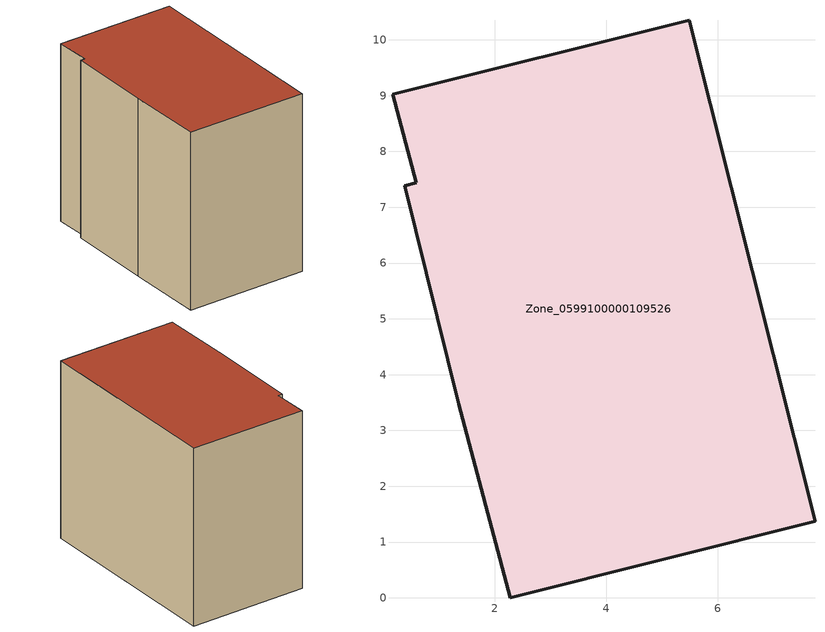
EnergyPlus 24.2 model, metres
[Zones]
Zone_0599100000109526
 floor ground (C_G): 1.36,3.47 0.39,7.39 0.6,7.44 0.17,9.02 5.49,10.35 7.74,1.37 2.28,0 z0
 wall outside (C_F): 1.36,3.47 2.28,0 7.74,1.37 5.49,10.35 0.17,9.02 0.6,7.44 0.39,7.39 1.36,3.47 z0:8.29
 roof outside (C_R): 0.39,7.39 1.36,3.47 2.28,0 7.74,1.37 5.49,10.35 0.17,9.02 0.6,7.44 z8.29
[BUILDING]
Pand.0599100000109526: North Axis=0; Terrain=City; Loads Convergence Tolerance Value=0.04; Temperature Convergence Tolerance Value=0.4; Solar Distribution=FullExterior; Maximum Number of Warmup Days=25; Minimum Number of Warmup Days=1
[Site:Location]
Rotterdam.The.Hague.AP_ZH_NLD Design_Conditions: Latitude=51.96; Longitude=4.45; Time Zone=1; Elevation=-4.5
[SITE:GROUNDTEMPERATURE:BUILDINGSURFACE]
18, 18, 18, 18, 18, 18, 18, 18, 18, 18, 18, 18
[MATERIAL] Thermal Absorptance=0.9; Solar Absorptance=0.7; Visible Absorptance=0.7
Name | Roughness | Thickness | Conductivity | Density | Specific Heat
G.TC.1975-1991 | MediumSmooth | 0.15 | 0.288461 | 540 | 1210
F.TC.1975-1991 | Rough | 0.3 | 0.230769 | 1920 | 840
R.TC.1975-1991 | MediumRough | 0.2 | 0.153846 | 1500 | 1000
[CONSTRUCTION]
C_G: G.TC.1975-1991
C_F: F.TC.1975-1991
C_R: R.TC.1975-1991
[ZONE]
Zone_0599100000109526: Type=1; Multiplier=1; Ceiling Height=Autocalculate; Volume=Autocalculate; Floor Area=autocalculate; Part of Total Floor Area=Yes
[ZONEINFILTRATION:DESIGNFLOWRATE]
Infil_Zone_0599100000109526: Zone or ZoneList or Space or SpaceList=Zone_0599100000109526; Schedule=AlwaysOn; Design Flow Rate Calculation Method=Flow/Area; Flow Rate per Floor Area=0.003; Constant Term Coefficient=1; Temperature Term Coefficient=0; Velocity Term Coefficient=0; Velocity Squared Term Coefficient=0
[HVACTEMPLATE:ZONE:IDEALLOADSAIRSYSTEM]
Zone_0599100000109526: Maximum Heating Supply Air Temperature=50; Minimum Cooling Supply Air Temperature=13; Maximum Heating Supply Air Humidity Ratio=0.0156; Minimum Cooling Supply Air Humidity Ratio=0.0077; Heating Limit=NoLimit; Cooling Limit=NoLimit; Dehumidification Control Type=ConstantSensibleHeatRatio; Cooling Sensible Heat Ratio=0.7; Dehumidification Setpoint=60; Humidification Control Type=None; Humidification Setpoint=30; Outdoor Air Method=None; Outdoor Air Flow Rate per Person=0.00944; Outdoor Air Flow Rate per Zone Floor Area=0; Outdoor Air Flow Rate per Zone=0; Demand Controlled Ventilation Type=None; Outdoor Air Economizer Type=NoEconomizer; Heat Recovery Type=None; Sensible Heat Recovery Effectiveness=0.7; Latent Heat Recovery Effectiveness=0.65
[ZONECONTROL:THERMOSTAT]
ThermostatControl_Zone_0599100000109526: Zone or ZoneList=Zone_0599100000109526; Control Type Schedule=DualSetpointControlType; Control 1=Thermostat_Zone_0599100000109526; Temperature Difference Between Cutout And Setpoint=0
[THERMOSTATSETPOINT:DUALSETPOINT]
Thermostat_Zone_0599100000109526: Heating Setpoint Temperature Schedule=HeatingSetpoint_Zone_0599100000109526; Cooling Setpoint Temperature Schedule=CoolingSetpoint_Zone_0599100000109526
[SCHEDULE:COMPACT]
HeatingSetpoint_Zone_0599100000109526: Through: 12/31, For: AllDays, Until: 24:00, 21
CoolingSetpoint_Zone_0599100000109526: Through: 12/31, For: AllDays, Until: 24:00, 24
DualSetpointControlType: Through: 12/31, For: AllDays, Until: 24:00, 4
AlwaysOn: Through: 12/31, For: AllDays, Until: 24:00, 1
